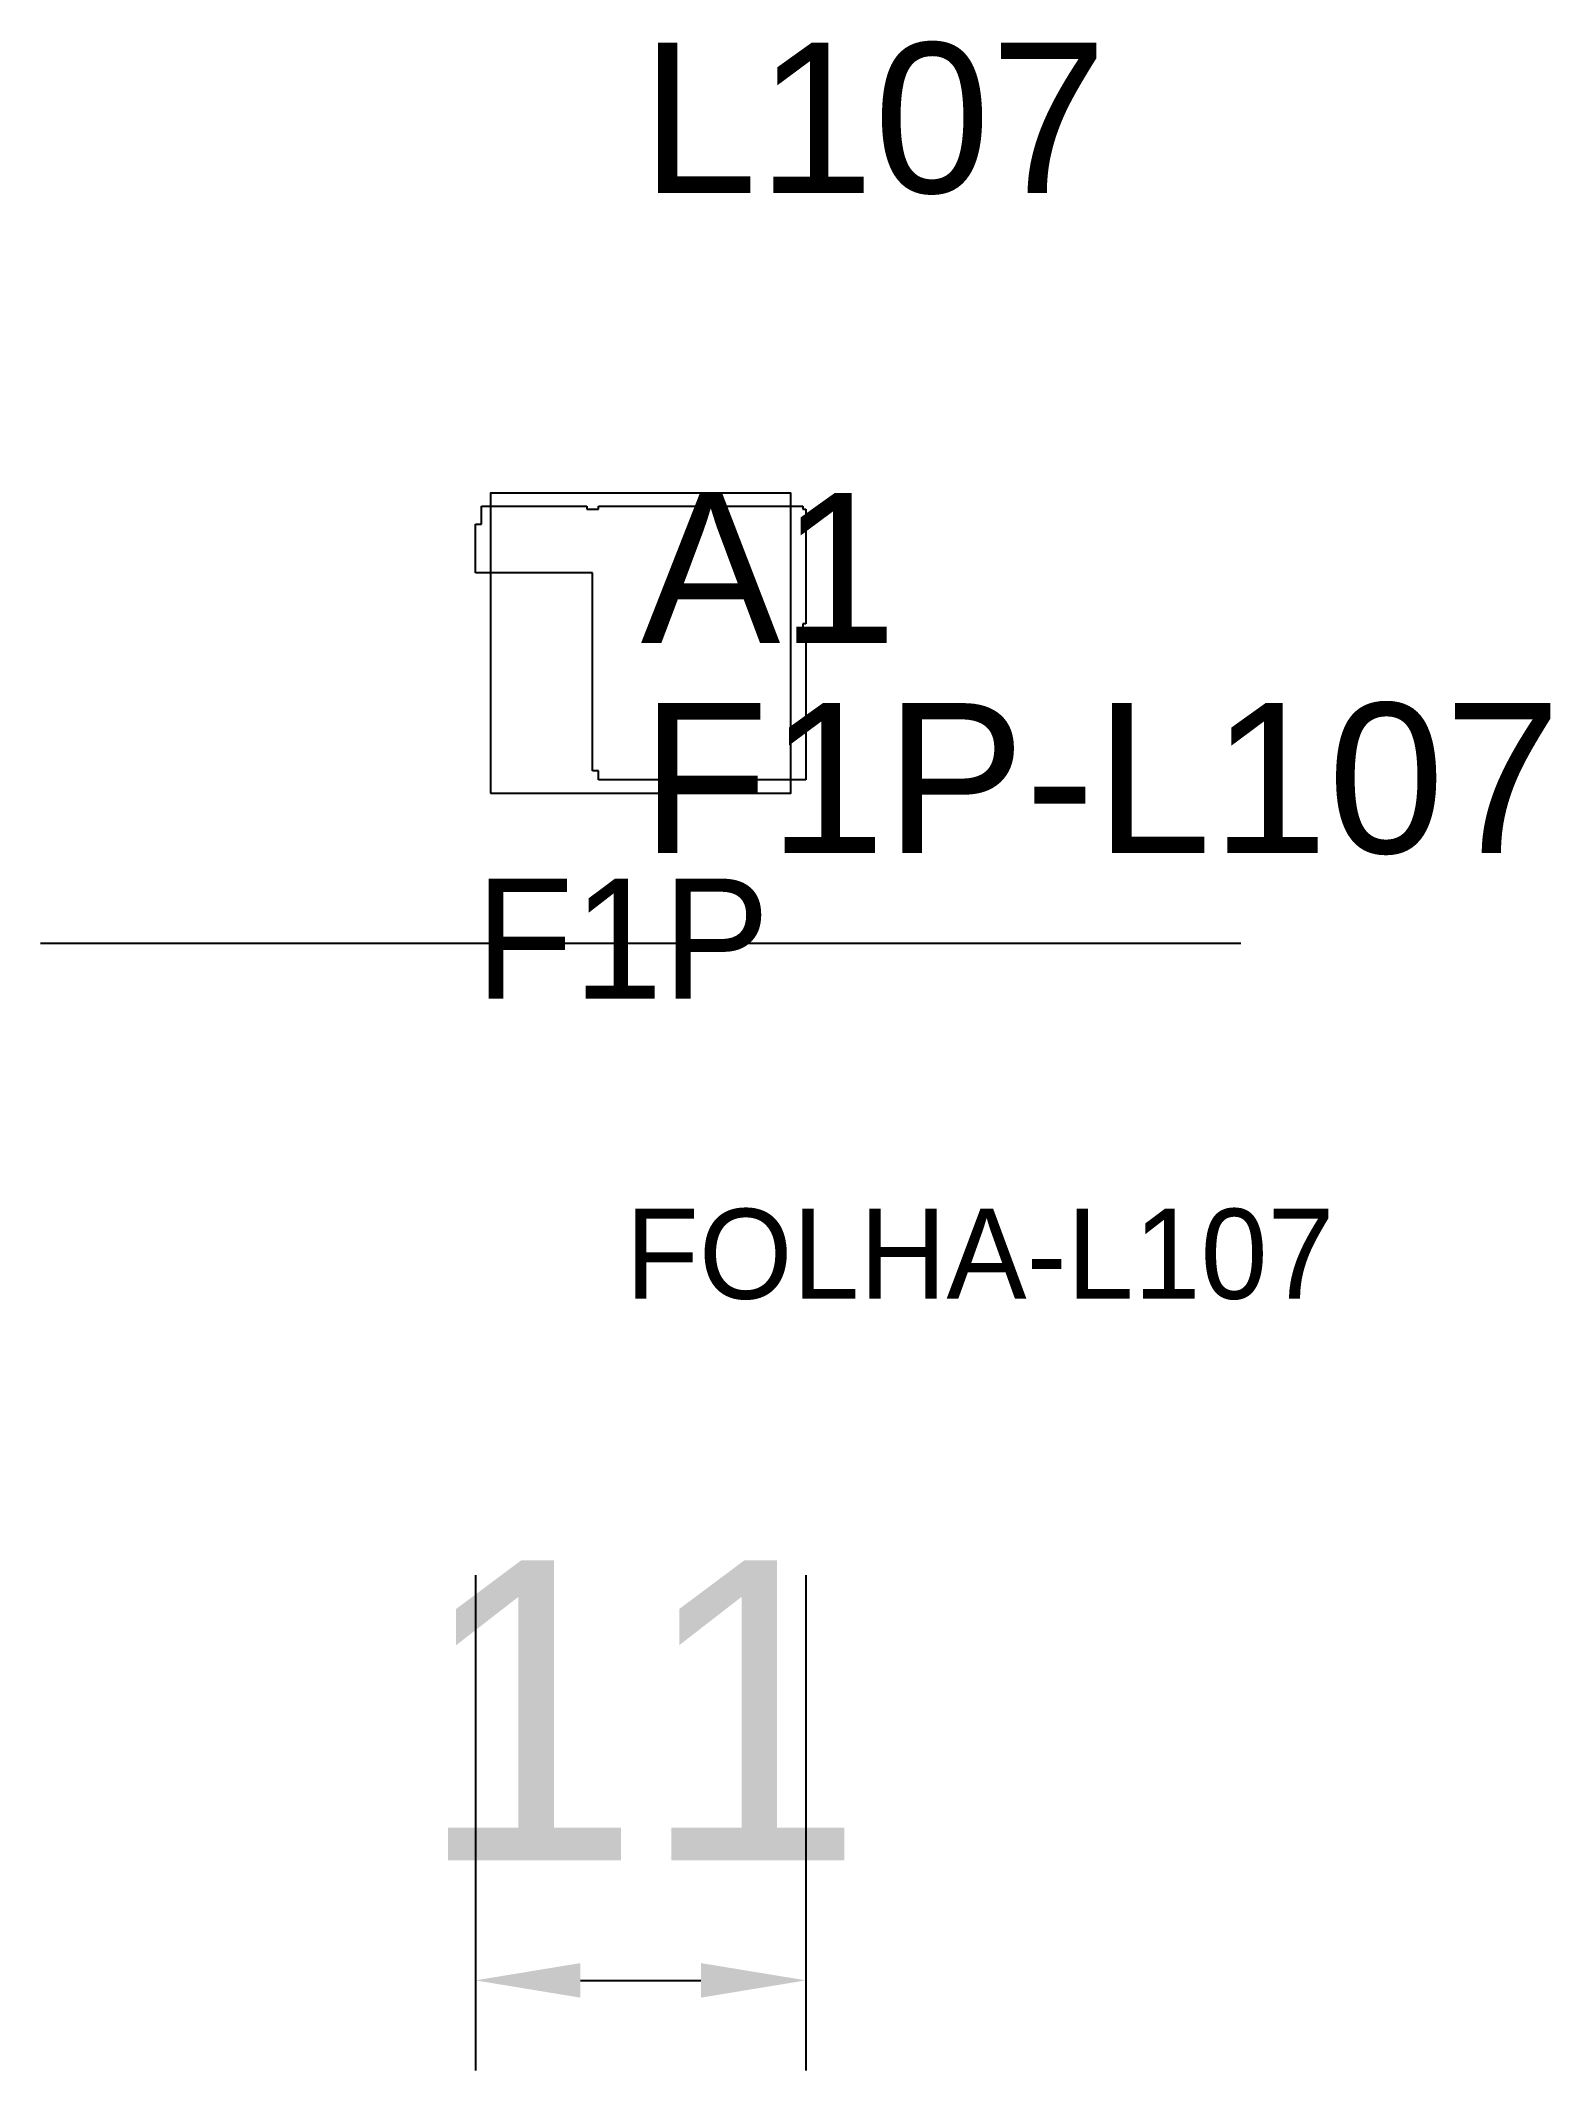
# Model space of a CAD drawing. Header units: metres. Extents: x 207.7 to 258, y 149.4 to 217.
import ezdxf

# ---------------------------------------------------------------- set-up
doc = ezdxf.new("R2010")
doc.units = ezdxf.units.M
for name, color, linetype in [('3', 3, 'CONTINUOUS'), ('AUX00', 7, 'CONTINUOUS'), ('COTA', 241, 'CONTINUOUS'), ('FOLHA', 255, 'CONTINUOUS'), ('Hachura', 251, 'CONTINUOUS'), ('NOMENCLATURA', 7, 'CONTINUOUS'), ('Nível', 160, 'CONTINUOUS'), ('Painéis', 200, 'CONTINUOUS'), ('Pilares', 5, 'CONTINUOUS'), ('SARR_2.2x7', 40, 'CONTINUOUS')]:
    doc.layers.add(name, color=color, linetype=linetype)
doc.styles.add('ARIAL', font='Arial.ttf')
doc.styles.add('STR_STANDARD', font='arial.ttf')
doc.dimstyles.new('EZ DXF', dxfattribs={"dimtxt": 10, "dimasz": 3.5, "dimexe": 3, "dimexo": 1.5, "dimgap": 1, "dimtad": 1, "dimdec": 1, "dimdsep": 46, "dimcen": 2.5, "dimazin": 3, "dimtfac": 1, "dimtmove": 0, "dimatfit": 3})

msp = doc.modelspace()

# ---------------------------------------------------------------- hatches: boundary and pattern name
at = {"layer": 'Hachura'}
h = msp.add_hatch(dxfattribs=at)
h.set_pattern_fill('ANSI31', scale=50)
h.paths.add_polyline_path([(222.2, 200.09), (222.2, 200.9), (222.4, 200.9), (222.4, 201.5), (225.92, 201.5), (225.92, 201.4), (226.3, 201.4), (226.3, 201.5), (233.12, 201.5), (233.12, 201.4), (233.22, 201.4), (233.22, 197.58), (233.12, 197.58), (233.12, 197.1), (233.22, 197.1), (233.22, 192.38), (226.3, 192.38), (226.3, 192.68), (226.1, 192.68), (226.1, 199.28), (222.2, 199.28)])
h = msp.add_hatch(dxfattribs=at)
h.set_pattern_fill('ANSI31', scale=50)
h.paths.add_polyline_path([(222.2, 200.09), (222.2, 200.9), (222.4, 200.9), (222.4, 201.5), (225.92, 201.5), (225.92, 201.4), (226.3, 201.4), (226.3, 201.5), (233.12, 201.5), (233.12, 201.4), (233.22, 201.4), (233.22, 197.58), (233.12, 197.58), (233.12, 197.1), (233.22, 197.1), (233.22, 192.38), (226.3, 192.38), (226.3, 192.68), (226.1, 192.68), (226.1, 199.28), (222.2, 199.28)])

# ---------------------------------------------------------------- linework, layer by layer
at = {"layer": 'Painéis', "color": 200}
for p, q in [((222.2, 200.09), (222.2, 200.9)), ((222.2, 200.9), (222.4, 200.9)), ((222.2, 200.09), (222.2, 200.9)), ((222.2, 200.9), (222.4, 200.9)), ((222.4, 200.9), (222.4, 201.5)), ((222.4, 201.5), (225.92, 201.5)), ((222.4, 200.9), (222.4, 201.5)), ((222.4, 201.5), (225.92, 201.5)), ((225.92, 201.5), (225.92, 201.4)), ((225.92, 201.5), (225.92, 201.4)), ((225.92, 201.4), (226.3, 201.4)), ((225.92, 201.4), (226.3, 201.4)), ((226.3, 201.4), (226.3, 201.5)), ((226.3, 201.5), (233.12, 201.5)), ((226.3, 201.4), (226.3, 201.5)), ((226.3, 201.5), (233.12, 201.5)), ((233.12, 201.5), (233.12, 201.4)), ((233.12, 201.5), (233.12, 201.4)), ((233.12, 201.4), (233.22, 201.4)), ((233.12, 201.4), (233.22, 201.4)), ((233.22, 201.4), (233.22, 197.58)), ((233.22, 201.4), (233.22, 197.58)), ((222.2, 199.28), (222.2, 200.09)), ((222.2, 199.28), (222.2, 200.09)), ((226.1, 199.28), (222.2, 199.28)), ((226.1, 199.28), (222.2, 199.28)), ((226.1, 192.68), (226.1, 199.28)), ((226.1, 192.68), (226.1, 199.28)), ((233.22, 197.58), (233.12, 197.58)), ((233.12, 197.58), (233.12, 197.1)), ((233.22, 197.58), (233.12, 197.58)), ((233.12, 197.58), (233.12, 197.1)), ((233.12, 197.1), (233.22, 197.1)), ((233.12, 197.1), (233.22, 197.1)), ((233.22, 197.1), (233.22, 192.38)), ((233.22, 197.1), (233.22, 192.38)), ((226.3, 192.68), (226.1, 192.68)), ((226.3, 192.68), (226.1, 192.68)), ((226.3, 192.38), (226.3, 192.68)), ((226.3, 192.38), (226.3, 192.68)), ((233.22, 192.38), (226.3, 192.38)), ((233.22, 192.38), (226.3, 192.38))]:
    msp.add_line(p, q, dxfattribs=at)
at = {"layer": 'Pilares'}
msp.add_lwpolyline([(222.71, 191.94), (232.71, 191.94), (232.71, 201.94), (222.71, 201.94)], close=True, dxfattribs=at)
msp.add_lwpolyline([(222.71, 191.94), (232.71, 191.94), (232.71, 201.94), (222.71, 201.94)], close=True, dxfattribs=at)
at = {"layer": 'SARR_2.2x7'}
msp.add_line((207.71, 186.94), (247.71, 186.94), dxfattribs=at)
msp.add_line((207.71, 186.94), (247.71, 186.94), dxfattribs=at)

# ---------------------------------------------------------------- texts
at = {"layer": '3', "style": 'STR_STANDARD'}
msp.add_text('A1', height=5, dxfattribs=at).set_placement((227.71, 196.94))
msp.add_text('A1', height=5, dxfattribs=at).set_placement((227.71, 196.94))
at = {"layer": 'AUX00', "style": 'STR_STANDARD'}
msp.add_text('F1P-L107', height=5, dxfattribs=at).set_placement((227.71, 189.94))
msp.add_text('F1P-L107', height=5, dxfattribs=at).set_placement((227.71, 189.94))
at = {"layer": 'FOLHA'}
msp.add_text('FOLHA-L107', height=3, dxfattribs=at).set_placement((227.2, 175.09))
msp.add_text('FOLHA-L107', height=3, dxfattribs=at).set_placement((227.2, 175.09))
at = {"layer": 'NOMENCLATURA', "insert": (227.71, 216.94), "char_height": 5, "attachment_point": 1, "style": 'ARIAL'}
msp.add_mtext('L107', dxfattribs=at)
msp.add_mtext('L107', dxfattribs=at)
at = {"layer": 'Nível'}
msp.add_text('F1P', height=4, dxfattribs=at).set_placement((222.2, 185.09))
msp.add_text('F1P', height=4, dxfattribs=at).set_placement((222.2, 185.09))

# ---------------------------------------------------------------- dimensions: what is measured, and where the dimension line sits
at = {"layer": 'COTA'}
msp.add_linear_dim(base=(222.2, 152.38), p1=(222.2, 167.38), p2=(233.22, 167.38), dimstyle='EZ DXF', dxfattribs=at).render()
msp.add_linear_dim(base=(222.2, 152.38), p1=(222.2, 167.38), p2=(233.22, 167.38), dimstyle='EZ DXF', dxfattribs=at).render()

doc.saveas('drawing.dxf')
